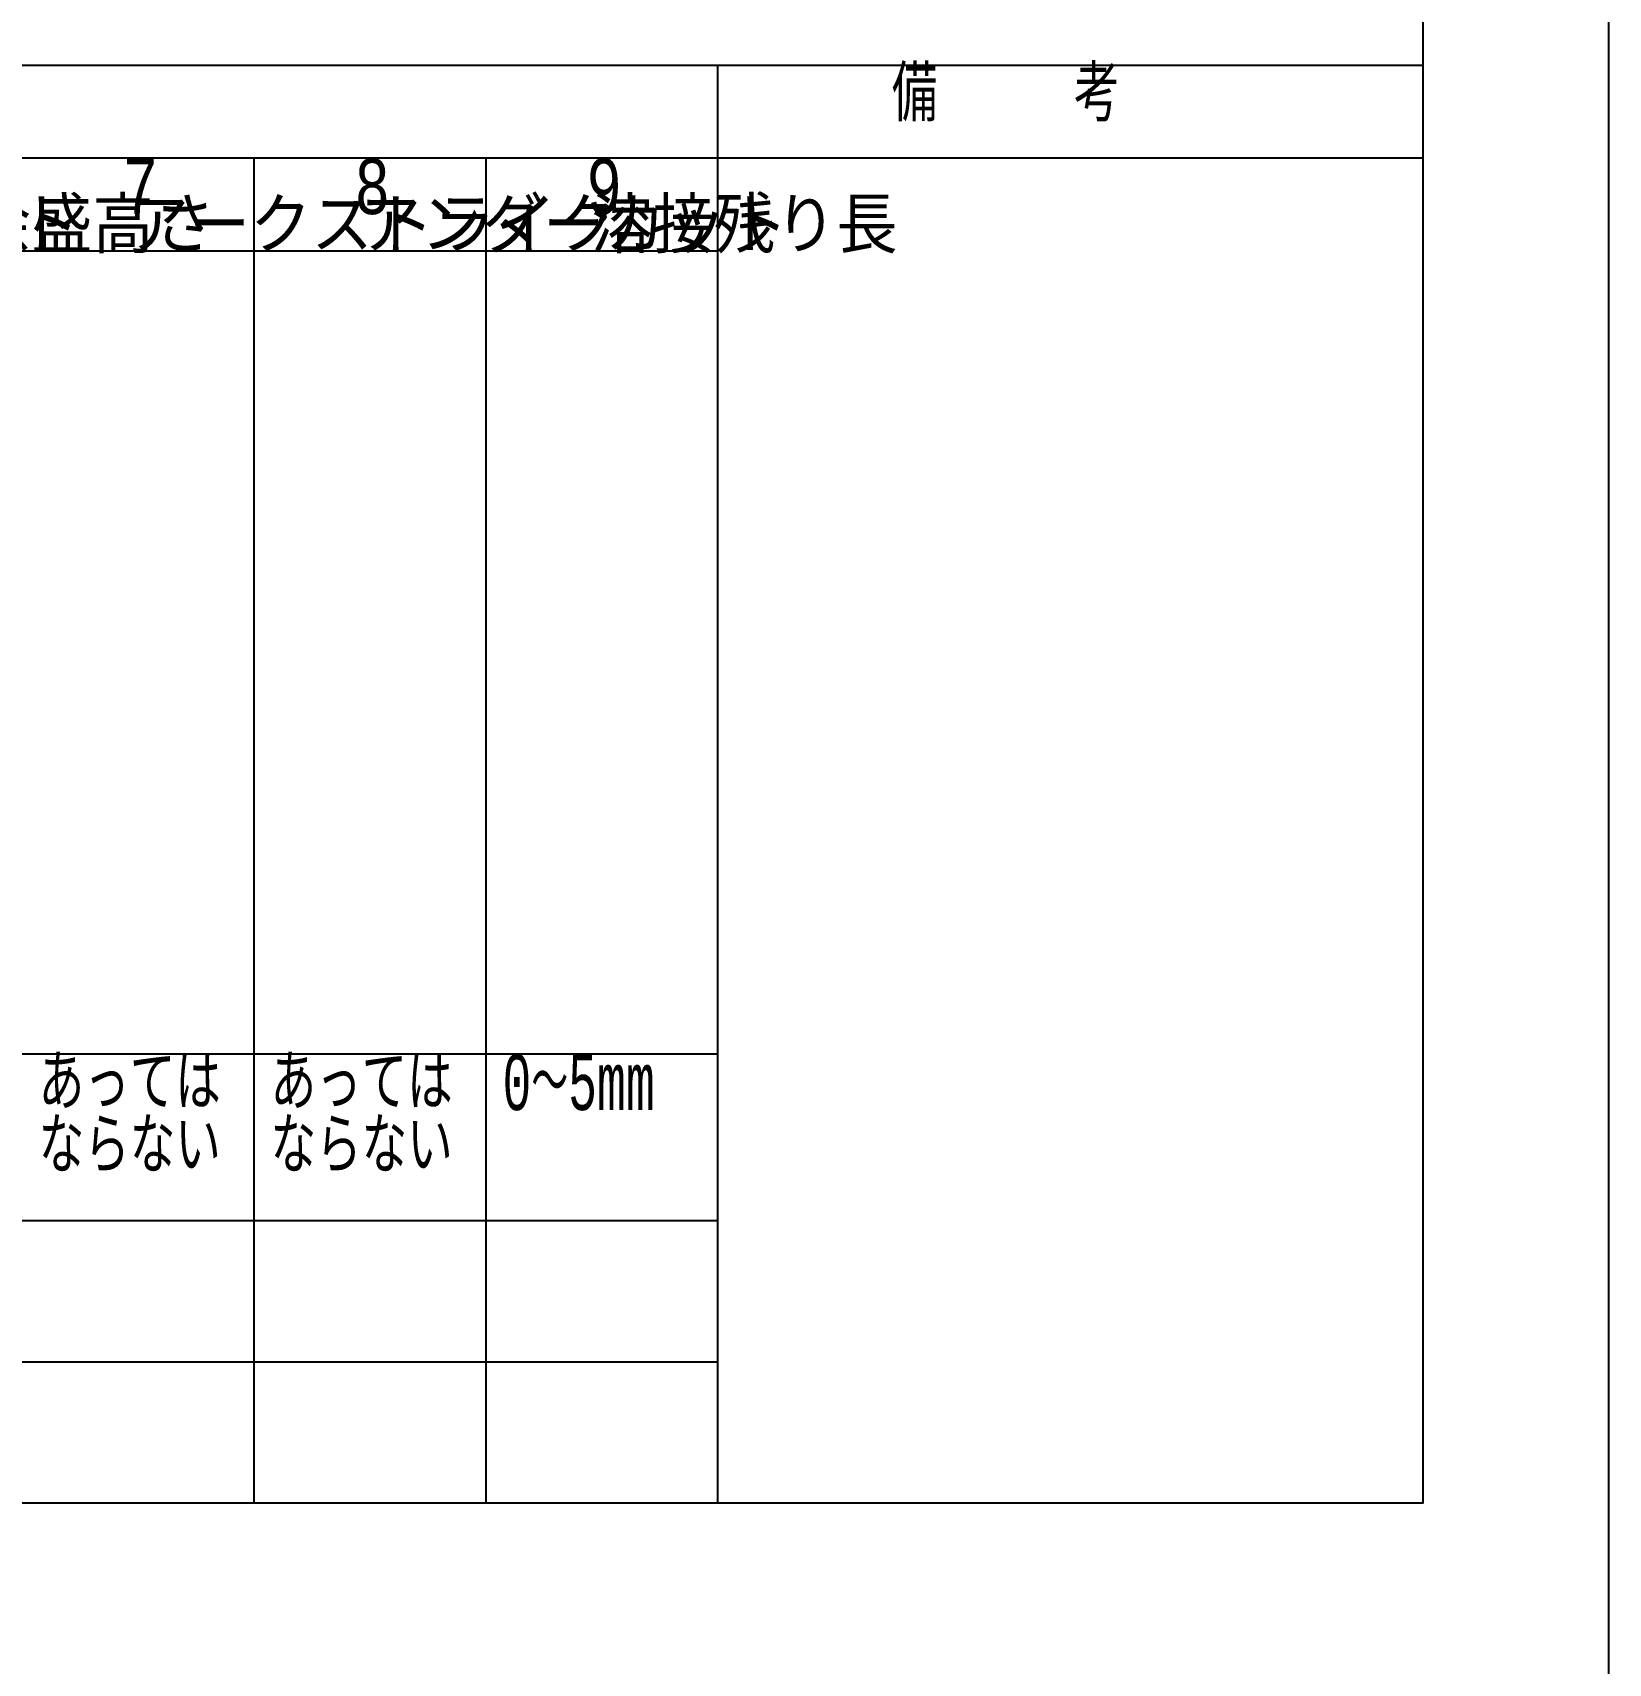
# Model space of a CAD drawing. Header units: millimetres. Extents: x -4568 to 36914, y -114 to 17788.
# Drawn here: x 6048 to 6728, y 7139 to 7842 of the extents above; entities that cross this region are included whole.
import ezdxf
from ezdxf.enums import TextEntityAlignment as Align

# ---------------------------------------------------------------- set-up
doc = ezdxf.new("R2010")
doc.units = ezdxf.units.MM
doc.header["$LTSCALE"] = 5
doc.layers.get('0').update_dxf_attribs({"color": 255})
doc.layers.add('寸法', color=4, linetype='Continuous')
doc.layers.add('文字', color=7, linetype='Continuous')
doc.styles.add('DLSTANDARD1', font='monotxt.shx', dxfattribs={"width": 0.6, "bigfont": 'extfont'})
doc.styles.add('TATEGAKI', font='txt', dxfattribs={"bigfont": 'bigfont.shx'})

msp = doc.modelspace()

# ---------------------------------------------------------------- linework, layer by layer
at = {"linetype": 'Continuous', "lineweight": -3}
for p, q in [((3444, 7828), (6648, 7828)), ((3444, 7788), (6648, 7788)), ((3444, 7748), (6344, 7748)), ((3444, 7401.709), (6344, 7401.709)), ((3444, 7329.936), (6344, 7329.936)), ((3444, 7268.968), (6344, 7268.968))]:
    msp.add_line(p, q, dxfattribs=at)
for points in [[(3364, 9504), (6728, 9504), (6728, 7128), (3364, 7128)], [(3444, 9424), (6648, 9424), (6648, 7208), (3444, 7208)]]:
    msp.add_lwpolyline(points, close=True, dxfattribs=at)
at = {"layer": '寸法', "linetype": 'Continuous'}
for p, q in [((6344, 7208), (6344, 7828)), ((6144, 7208), (6144, 7788)), ((6244, 7208), (6244, 7788))]:
    msp.add_line(p, q, dxfattribs=at)

# ---------------------------------------------------------------- texts
at = {"layer": '文字', "color": 0, "linetype": 'Continuous', "ltscale": 6, "style": 'DLSTANDARD1', "width": 0.74375}
for s, p in [('備\u3000\u3000\u3000考', (6419.016, 7796.574)), ('7', (6087.207, 7756.574)), ('8', (6187.207, 7756.574)), ('あっては', (6051.094, 7370.284)), ('あっては', (6151.094, 7370.284)), ('ならない', (6051.094, 7343.08)), ('ならない', (6151.094, 7343.08))]:
    msp.add_text(s, height=24, dxfattribs=at).set_placement(p, align=Align.BOTTOM_LEFT)
at = {"layer": '文字', "color": 1, "linetype": 'Continuous', "ltscale": 6, "style": 'DLSTANDARD1'}
for s, width, p in [('9', 0.74375, (6287.207, 7756.574)), ('0～5mm', 0.6, (6251.094, 7370.284))]:
    msp.add_text(s, height=24, dxfattribs=dict(at, width=width)).set_placement(p, align=Align.BOTTOM_LEFT)
at = {"layer": '文字', "color": 0, "linetype": 'Continuous', "ltscale": 6, "style": 'TATEGAKI'}
for s, p in [('隅肉溶接の余盛高さ', (5889.476, 7739.673)), ('ピット', (5989.476, 7739.673)), ('アークストライク', (6089.476, 7739.673)), ('アンダーカット', (6189.476, 7739.673))]:
    msp.add_text(s, height=24, dxfattribs=at).set_placement(p, align=Align.BOTTOM_LEFT)
at = {"layer": '文字', "color": 1, "linetype": 'Continuous', "ltscale": 6, "style": 'TATEGAKI'}
msp.add_text('溶接残り長', height=24, dxfattribs=at).set_placement((6289.476, 7739.673), align=Align.BOTTOM_LEFT)

doc.saveas('drawing.dxf')
